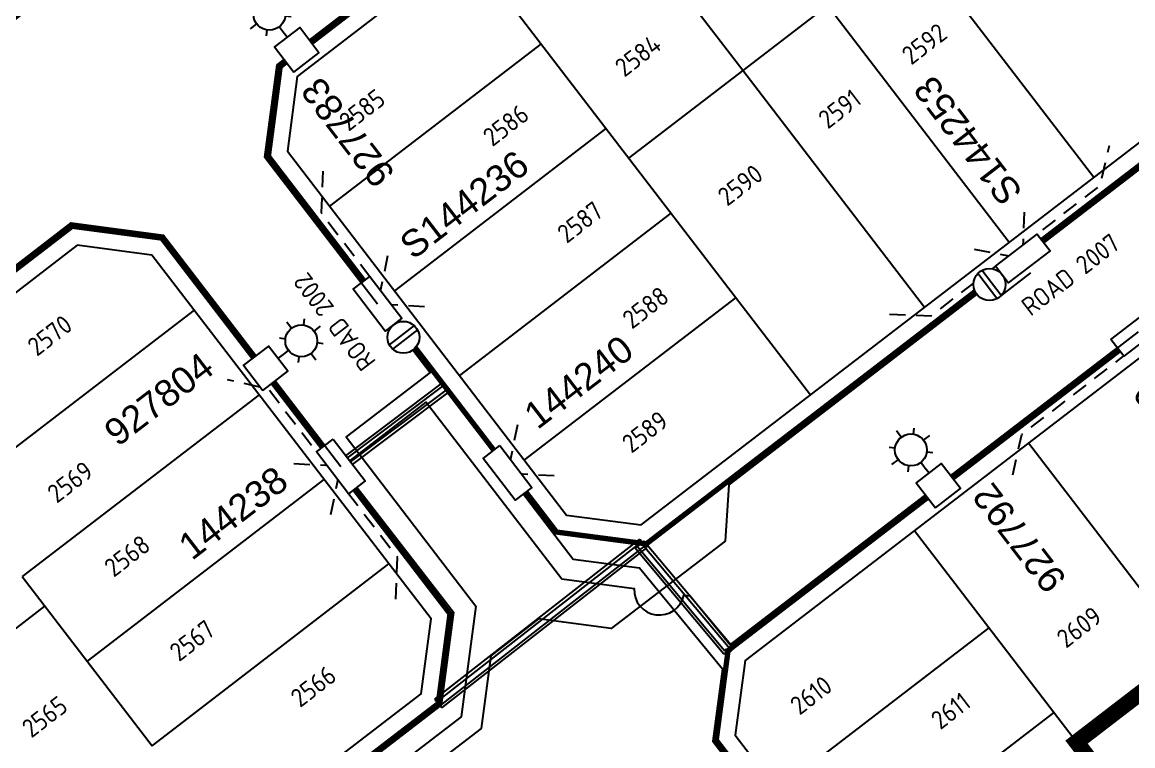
# Model space of a CAD drawing. Extents: x 296374 to 298792, y 6267790 to 6270844.
# Drawn here: x 298047.5 to 298151.6, y 6270001.8 to 6270069.7 of the extents above; entities that cross this region are included whole.
import ezdxf
from ezdxf.enums import TextEntityAlignment as Align

# ---------------------------------------------------------------- set-up
doc = ezdxf.new("R2010")
doc.units = 0
for name, pattern in [('Dash', [5, 3, -2]), ('DASHDOT', [7, 5, -2]), ('DASHED', [0.75, 0.5, -0.25]), ('IE Trench LV', [6.5, 5, -1.5]), ('Trench-Service', [1.5, 1, -0.5])]:
    doc.linetypes.add(name, pattern=pattern)
doc.layers.get('0').update_dxf_attribs({"color": 6})
for name, color, linetype in [('_User_Boundary_Stage25', 252, 'DASHDOT'), ('_User_xref', 6, 'Continuous'), ('Duct_SP_NEW', 2, 'Continuous'), ('Equip_LV_NEW', 2, 'Continuous'), ('Equip_SP_SL_NEW', 2, 'Continuous'), ('Mains_LV_NEW_T84', 2, 'Continuous'), ('Mains_SL_NEW_R6', 2, 'Continuous'), ('Notes', 7, 'Continuous'), ('Services_SP_NEW_UG', 7, 'Trench-Service'), ('SupportsUG_SP_LV_NEW', 2, 'Continuous'), ('SupportsUG_SP_LV_SL_NEW', 2, 'Continuous'), ('Trench_SP_NEW', 2, 'IE Trench LV'), ('UG_Details_SP_MISC', 7, 'Continuous'), ('X-Masterplan_LotLayout_P2$0$D-LO-Stage 24', 251, 'Continuous'), ('X-Masterplan_LotLayout_P2$0$D-LO-Stage 25', 251, 'Continuous'), ('X-Masterplan_LotLayout_P2$0$D-RD-Stage25_BDY', 251, 'Continuous'), ('XR-600340-P4-CI-DESIGN (06032016)$0$GN-ANNO-LOT-No.', 251, 'Continuous')]:
    doc.layers.add(name, color=color, linetype=linetype)
doc.styles.add('CDD_AN-ISOCP', font='isocp.shx')
doc.styles.add('POLE_LABEL', font='arial.ttf')
doc.styles.add('SL_LABEL', font='arial.ttf')
doc.styles.get("Standard").update_dxf_attribs({"font": 'arial.ttf'})
doc.styles.add('XR-600340-P4-CI-DESIGN (06032016)$0$CDD_AN-ISOCP', font='isocp.shx')
doc.linetypes.add('Cable 4', pattern='A,5.25,-0.1,["o",Standard,S=2,R=0,X=1.2,Y=-0.7],-4', length=9.35)
doc.linetypes.add('Cable New UG', pattern='A,7,-0.25,["x",Standard,S=2,R=0,X=0.2,Y=-0.8],-2.1', length=9.35)

# ---------------------------------------------------------------- blocks, each defined once
blk = doc.blocks.new('XR-600340-P4-CI-DESIGN (06032016)')
at = {"layer": 'Defpoints', "flags": 128}
blk.add_lwpolyline([(298138.91, 6270043.74), (298142.08, 6270046.18)], dxfattribs=at)
at = {"layer": 'XR-600340-P4-CI-DESIGN (06032016)$0$GN-ANNO-LOT-No.', "linetype": 'ByBlock', "char_height": 1.75, "attachment_point": 5, "rotation": 37.4542, "style": 'XR-600340-P4-CI-DESIGN (06032016)$0$CDD_AN-ISOCP'}
for s, insert in [('2592', (298132.08, 6270067.64)), ('2584', (298105.23, 6270066.54)), ('2585', (298079.35, 6270061.45)), ('2591', (298124.14, 6270061.55)), ('2586', (298092.83, 6270060.01)), ('2590', (298114.82, 6270054.4)), ('2587', (298099.79, 6270050.93)), ('2588', (298105.94, 6270042.92)), ('2570', (298050.06, 6270040.31)), ('2589', (298105.88, 6270031.27)), ('2569', (298051.97, 6270026.57)), ('2568', (298057.32, 6270019.64)), ('2609', (298146.6, 6270012.96)), ('2567', (298063.41, 6270011.7)), ('2566', (298074.78, 6270007.41)), ('2610', (298121.46, 6270006.57)), ('2611', (298134.55, 6270005.12)), ('2565', (298049.58, 6270004.56))]:
    blk.add_mtext(s, dxfattribs=dict(at, insert=insert))
blk = doc.blocks.new('X-Masterplan_LotLayout_P2')
at = {"layer": 'X-Masterplan_LotLayout_P2$0$D-LO-Stage 24'}
for p, q in [((298146.35, 6270002.18), (298206.46, 6270048.3)), ((298156.39, 6269989.09), (298146.35, 6270002.18))]:
    blk.add_line(p, q, dxfattribs=at)
at = {"layer": 'X-Masterplan_LotLayout_P2$0$D-LO-Stage 25'}
for p, q in [((298115.06, 6270065.14), (298099.84, 6270084.98)), ((298121.39, 6270034.71), (298089.13, 6270076.76)), ((298147.97, 6270055.1), (298130.92, 6270077.32)), ((298122.99, 6270071.23), (298115.06, 6270065.14)), ((298140.03, 6270049.02), (298122.99, 6270071.23)), ((298096.13, 6270067.64), (298076.29, 6270052.42)), ((298115.06, 6270065.14), (298104.34, 6270056.93)), ((298132.1, 6270042.93), (298115.06, 6270065.14)), ((298102.21, 6270059.7), (298082.38, 6270044.49)), ((298108.3, 6270051.77), (298088.47, 6270036.55)), ((298094.55, 6270028.62), (298114.39, 6270043.84)), ((298063.6, 6270042.68), (298041.38, 6270025.64)), ((298069.69, 6270034.75), (298047.47, 6270017.7)), ((298141.84, 6270030.24), (298157.06, 6270010.4)), ((298075.77, 6270026.81), (298053.56, 6270009.77)), ((298138.13, 6270012.89), (298131.13, 6270022.02)), ((298059.65, 6270001.83), (298081.86, 6270018.88)), ((298047.47, 6270017.7), (298053.56, 6270009.77)), ((298039.68, 6270007.32), (298049.6, 6270014.92)), ((298138.13, 6270012.89), (298118.29, 6269997.68)), ((298146.35, 6270002.18), (298138.13, 6270012.89)), ((298053.56, 6270009.77), (298059.65, 6270001.83)), ((298144.22, 6270004.96), (298124.38, 6269989.74))]:
    blk.add_line(p, q, dxfattribs=at)
at = {"layer": 'X-Masterplan_LotLayout_P2$0$D-RD-Stage25_BDY'}
blk.add_lwpolyline([(298167.48, 6270136.88), (298073.26, 6270064.59), (298072.34, 6270057.58), (298098.51, 6270023.46), (298105.52, 6270022.54), (298199.75, 6270094.83), (298200.67, 6270101.84), (298174.49, 6270135.96)], close=True, dxfattribs=at)
blk.add_lwpolyline([(298223.53, 6270026.11), (298241.75, 6270040.09), (298242.67, 6270047.1), (298216.5, 6270081.21), (298209.49, 6270082.14), (298115.26, 6270009.84), (298114.34, 6270002.83), (298140.51, 6269968.72)], dxfattribs=at)
blk.add_lwpolyline([(297905.88, 6269893.18, 0.131203), (297973.54, 6269921.27), (298084.89, 6270006.71), (298085.82, 6270013.72), (298059.64, 6270047.84), (298052.63, 6270048.76), (298045.53, 6270043.31), (297974.81, 6269989.05, -0.17762), (297916.96, 6269970.97)], format="xyb", dxfattribs=at)
blk = doc.blocks.new('*U85')
for tag, height, flags, p in [('ASSET_NUM', 2.5, 8, (2, 4)), ('STREET_CODE', 0.2, 9, (1.5, 2)), ('OWNED_BY', 0.2, 9, (1.5, 1.8))]:
    blk.add_attdef(tag, text='', height=height, dxfattribs=dict(flags=flags)).set_placement(p, align=Align.MIDDLE_LEFT)
blk.add_wipeout([(-2.47, 0.99), (2.47, 0.99), (2.47, -0.99), (-2.47, -0.99)])
at = {"lineweight": -3}
blk.add_lwpolyline([(-2.47, 0.99), (2.47, 0.99), (2.47, -0.99), (-2.47, -0.99)], close=True, dxfattribs=at)
for tag, flags, p in [('OPERATED_BY', 9, (1.5, 1.6)), ('STATE', 9, (1.5, 1.2)), ('SUPPORT_TYPE', 9, (1.5, 1)), ('MAINTAINED_BY', 9, (1.5, 1.4)), ('SUBURB', 9, (1.5, 0.2)), ('STREETNAME', 9, (1.5, 0)), ('USAGE', 9, (1.5, 0.8)), ('LEGEND', 9, (1.5, 0.6)), ('PARENT', 9, (1.5, 0.4)), ('Z', 1, (1.5, -0.6)), ('LOCATION', 9, (1.5, -0.2)), ('NOTES', 9, (1.5, -0.4))]:
    blk.add_attdef(tag, text='', height=0.2, dxfattribs=dict(flags=flags)).set_placement(p, align=Align.MIDDLE_LEFT)
blk = doc.blocks.new('*U39')
for tag, flags, p in [('ACTUAL_STATUS', 9, (1.5, 0)), ('CONSTRUCTED_VOLTAGE', 9, (1.5, -0.2)), ('OPERATING_VOLTAGE', 9, (1.5, -0.6)), ('ORIENTATION', 9, (1.5, -0.8)), ('STATE', 9, (1.5, -1)), ('NO_PHASES', 9, (1.5, -0.4)), ('SWITCH_TYPE', 9, (1.5, -1.2)), ('OWNED_BY', 9, (1.5, -1.8)), ('OPERATED_BY', 9, (1.5, -2)), ('USAGE', 9, (1.5, -1.4)), ('NOTES', 9, (1.5, -1.6)), ('TYPE', 9, (1.5, -2.6)), ('Z', 1, (1.5, -2.8)), ('MAINTAINED_BY', 9, (1.5, -2.2)), ('NUMBER_OF_PHASES', 9, (1.5, -2.4))]:
    blk.add_attdef(tag, text='', height=0.2, dxfattribs=dict(flags=flags)).set_placement(p, align=Align.MIDDLE_LEFT)
blk.add_wipeout([(1.06, 4.26), (1.18, 4.4), (1.29, 4.55), (1.37, 4.72), (1.44, 4.9), (1.48, 5.08), (1.49, 5.27), (1.49, 5.46), (1.46, 5.64), (1.4, 5.82), (1.33, 5.99), (1.23, 6.15), (1.12, 6.3), (0.99, 6.43), (0.84, 6.55), (0.68, 6.64), (0.5, 6.72), (0.32, 6.77), (0.14, 6.8), (-0.05, 6.81), (-0.24, 6.79), (-0.42, 6.75), (-0.6, 6.68), (-0.76, 6.6), (-0.92, 6.49), (-1.06, 6.37), (-1.18, 6.23), (-1.29, 6.07), (-1.37, 5.9), (-1.44, 5.73), (-1.48, 5.54), (-1.49, 5.36), (-1.49, 5.17), (-1.46, 4.98), (-1.4, 4.8), (-1.33, 4.63), (-1.23, 4.47), (-1.12, 4.32), (-0.99, 4.19), (-0.84, 4.07), (-0.68, 3.98), (-0.5, 3.91), (-0.32, 3.85), (-0.14, 3.82), (0.05, 3.82), (0.24, 3.84), (0.42, 3.88), (0.6, 3.94), (0.76, 4.03), (0.92, 4.13)])
for p, q in [((-0.25, 6.79), (-0.25, 3.83)), ((0.25, 6.79), (0.25, 3.83))]:
    blk.add_line(p, q)
blk.add_circle((0, 5.31), 1.5)
blk = doc.blocks.new('*U40')
for tag, flags, p in [('ACTUAL_STATUS', 9, (1.5, 0)), ('CONSTRUCTED_VOLTAGE', 9, (1.5, -0.2)), ('OPERATING_VOLTAGE', 9, (1.5, -0.6)), ('ORIENTATION', 9, (1.5, -0.8)), ('STATE', 9, (1.5, -1)), ('NO_PHASES', 9, (1.5, -0.4)), ('SWITCH_TYPE', 9, (1.5, -1.2)), ('OWNED_BY', 9, (1.5, -1.8)), ('OPERATED_BY', 9, (1.5, -2)), ('USAGE', 9, (1.5, -1.4)), ('NOTES', 9, (1.5, -1.6)), ('TYPE', 9, (1.5, -2.6)), ('Z', 1, (1.5, -2.8)), ('MAINTAINED_BY', 9, (1.5, -2.2)), ('NUMBER_OF_PHASES', 9, (1.5, -2.4))]:
    blk.add_attdef(tag, text='', height=0.2, dxfattribs=dict(flags=flags)).set_placement(p, align=Align.MIDDLE_LEFT)
blk.add_wipeout([(-2.18, 3.53), (-2.32, 3.65), (-2.47, 3.76), (-2.64, 3.84), (-2.82, 3.9), (-3, 3.95), (-3.19, 3.96), (-3.38, 3.96), (-3.56, 3.93), (-3.74, 3.87), (-3.91, 3.8), (-4.08, 3.7), (-4.22, 3.59), (-4.36, 3.46), (-4.47, 3.31), (-4.57, 3.15), (-4.64, 2.97), (-4.69, 2.79), (-4.72, 2.61), (-4.73, 2.42), (-4.71, 2.23), (-4.67, 2.05), (-4.6, 1.87), (-4.52, 1.71), (-4.41, 1.55), (-4.29, 1.41), (-4.15, 1.29), (-3.99, 1.18), (-3.82, 1.1), (-3.65, 1.03), (-3.46, 0.99), (-3.28, 0.98), (-3.09, 0.98), (-2.9, 1.01), (-2.72, 1.06), (-2.55, 1.14), (-2.39, 1.24), (-2.24, 1.35), (-2.11, 1.48), (-2, 1.63), (-1.9, 1.79), (-1.83, 1.97), (-1.77, 2.15), (-1.75, 2.33), (-1.74, 2.52), (-1.76, 2.71), (-1.8, 2.89), (-1.86, 3.07), (-1.95, 3.23), (-2.05, 3.39)])
for p, q in [((-4.71, 2.72), (-1.75, 2.72)), ((-4.71, 2.22), (-1.75, 2.22))]:
    blk.add_line(p, q)
blk.add_circle((-3.23, 2.47), 1.5)
blk = doc.blocks.new('SL_LANTERN_NEW')
blk.add_line((0, 0), (0, 0))
for tag, p, flags in [('Z', (0, 0), 1), ('OPERATED_BY', (0, -9.61), 9)]:
    blk.add_attdef(tag, p, '', height=0.2, dxfattribs=dict(flags=flags))
at = {"style": 'SL_LABEL', "flags": 9}
blk.add_attdef('STREET_CODE', text='', height=0.2, dxfattribs=at).set_placement((0, -0.2), align=Align.MIDDLE_LEFT)
for tag, height, flags, p in [('CONSTRUCTED_VOLTAGE', 0.2, 9, (0, -0.4)), ('CONTROL_TYPE', 0.2, 9, (0, -0.6)), ('LANTERN_PURPOSE', 0.2, 9, (0, -0.8)), ('LANTERN_TYPE', 0.2, 9, (0, -1)), ('OPERATING_VOLTAGE', 0.2, 9, (0, -1.4)), ('ORIENTATION', 0.2, 9, (0, -1.6)), ('OWNED_BY', 0.2, 9, (0, -1.8)), ('STATE', 0.2, 9, (0, -2)), ('NO_PHASES', 0.2, 9, (0, -1.2)), ('LNUMBER', 2.5, 8, (1.2, -2.8)), ('CEXIST', 0.2, 9, (0, -2.4)), ('CNEW', 0.2, 9, (0, -2.6)), ('CNUMBER', 0.2, 9, (0, -2.8)), ('CREMOVE', 0.2, 9, (0, -3)), ('CREPLACE', 0.2, 9, (0, -3.2)), ('USAGE', 0.2, 9, (0, -2.2)), ('LKINGHEIGHT', 0.2, 9, (0, -3.4)), ('LBRACKET', 0.2, 9, (0, -3.6)), ('LBRACKETVOCAB', 0.2, 9, (0, -3.8)), ('LCATEGORY', 0.2, 9, (0, -4)), ('LCHARGE1', 0.2, 9, (0, -4.2)), ('LCHARGE1PERCENT', 0.2, 9, (0, -4.4)), ('LCHARGE2', 0.2, 9, (0, -4.6)), ('LCHARGE2PERCENT', 0.2, 9, (0, -4.8)), ('LCHARGE3', 0.2, 9, (0, -5)), ('LCHARGE3PERCENT', 0.2, 9, (0, -5.2)), ('LEXIST', 0.2, 9, (0, -5.4)), ('LLAMP', 0.2, 9, (0, -5.6)), ('LLAMPVOCAB', 0.2, 9, (0, -5.8)), ('LMAST', 0.2, 9, (0, -6)), ('LMASTVOCAB', 0.2, 9, (0, -6.2)), ('LNEW', 0.2, 9, (0, -6.4)), ('LANTNUMBER', 0.2, 9, (0, -6.6)), ('LOUTREACH', 0.2, 9, (0, -7)), ('LOUTREACHVOCAB', 0.2, 9, (0, -7.2)), ('LRATECODE', 0.2, 9, (0, -7.4)), ('LREMOVE', 0.2, 9, (0, -7.6)), ('LREPLACE', 0.2, 9, (0, -7.8)), ('LTYPE', 0.2, 9, (0, -8)), ('LTYPEVOCAB', 0.2, 9, (0, -8.2)), ('LEGEND', 0.2, 9, (0, -8.4)), ('SUBURB', 0.2, 9, (0, -8.6)), ('STREETNAME', 0.2, 9, (0, -8.8)), ('LOCATION', 0.2, 9, (0, -9)), ('NOTES', 0.2, 9, (0, -9.2)), ('MAINTAINED_BY', 0.2, 9, (0, -9.86))]:
    blk.add_attdef(tag, text='', height=height, dxfattribs=dict(flags=flags)).set_placement(p, align=Align.MIDDLE_LEFT)
blk.add_wipeout([(0, 6.47), (1.46, 5.68), (2.25, 4.22), (1.46, 2.76), (0, 1.86), (-1.46, 2.76), (-2.25, 4.22), (-1.46, 5.68)])
for p, q in [((0, 5.72), (0, 6.47)), ((-1.46, 5.68), (-1.06, 5.28)), ((1.46, 5.68), (1.06, 5.28)), ((-2.25, 4.22), (-1.5, 4.22)), ((1.5, 4.22), (2.25, 4.22)), ((-1.46, 2.76), (-1.06, 3.16)), ((1.46, 2.76), (1.06, 3.16)), ((0, 0), (0, 2.72))]:
    blk.add_line(p, q)
blk.add_circle((0, 4.22), 1.5)
blk.add_attdef('ASSET_NUM', text='', height=2.5, dxfattribs=at).set_placement((2, 2), align=Align.MIDDLE_LEFT)
blk = doc.blocks.new('COLUMN_NEW')
for tag, height, flags, p in [('ASSET_NUM', 2.5, 8, (2, 2)), ('Z', 0.2, 1, (1.5, -2.8)), ('LOCATION', 0.2, 9, (1.5, -2.2)), ('NOTES', 0.2, 9, (1.5, -2.4)), ('LABEL_ALIGNMENT', 0.2, 9, (1.5, -2.6))]:
    blk.add_attdef(tag, text='', height=height, dxfattribs=dict(flags=flags)).set_placement(p, align=Align.MIDDLE_LEFT)
blk.add_wipeout([(-1.485, -1.485), (1.485, -1.485), (1.485, 1.485), (-1.485, 1.485)])
at = {"lineweight": -3}
blk.add_lwpolyline([(-1.485, -1.485), (1.485, -1.485), (1.485, 1.485), (-1.485, 1.485)], close=True, dxfattribs=at)
at = {"style": 'POLE_LABEL', "flags": 9}
blk.add_attdef('STRUCTURE_PLANT_NUMBER', text='', height=0.2, dxfattribs=at).set_placement((1.5, 0.242), align=Align.MIDDLE_LEFT)
at = {"flags": 9}
for tag, p in [('STREET_CODE', (1.5, 0)), ('OWNED_BY', (1.5, -0.4)), ('OPERATED_BY', (1.5, -0.6)), ('STATE', (1.5, -1)), ('COLUMN_TYPE', (1.5, -0.2)), ('MAINTAINED_BY', (1.5, -0.8)), ('SUBURB', (1.5, -1.8)), ('STREETNAME', (1.5, -2)), ('USAGE', (1.5, -1.2)), ('LEGEND', (1.5, -1.4)), ('PARENT', (1.5, -1.6))]:
    blk.add_attdef(tag, text='', height=0.2, dxfattribs=at).set_placement(p, align=Align.MIDDLE_LEFT)

msp = doc.modelspace()

# ---------------------------------------------------------------- linework, layer by layer
at = {"layer": '_User_Boundary_Stage25', "linetype": 'DASHED', "lineweight": -3, "ltscale": 10, "const_width": 1.5, "flags": 128}
msp.add_lwpolyline([(297948.86, 6270032.68), (297942.89, 6269990.2, -0.083685), (297919.19, 6269986.9), (297914.89, 6269992.16), (297914.95, 6269992.58), (297899.11, 6269994.8), (297897.98, 6269986.77), (297845.65, 6269994.12), (297834.52, 6269916, 0.033879), (297832.69, 6269890.5), (297837.81, 6269886.03), (297839.47, 6269870.11), (297838.73, 6269870.04), (297834.37, 6269864.66), (297861.2, 6269606.41), (297889.05, 6269609.32), (297864.2, 6269847.55), (297906.07, 6269851.92, 0.131604), (297994.51, 6269885.77), (298008.97, 6269866.91), (298031.19, 6269883.96), (298030.63, 6269884.69), (298043.46, 6269894.25), (298037.07, 6269902.58), (298059.94, 6269920.13), (298052.33, 6269930.05), (298091.6, 6269960.18), (298101.65, 6269947.09), (298123.86, 6269964.13), (298127.82, 6269958.98), (298140.51, 6269968.72), (298136.56, 6269973.87), (298156.39, 6269989.09), (298146.35, 6270002.18), (298206.46, 6270048.3), (298223.5, 6270026.09), (298241.75, 6270040.09), (298242.67, 6270047.1), (298256.16, 6270057.45), (298230.6, 6270090.76), (298231.53, 6270097.79), (298221.31, 6270111.12), (298219.54, 6270109.77), (298212.53, 6270110.69), (298170.41, 6270165.59), (298158.67, 6270156.58), (298157.74, 6270149.57), (298139.5, 6270135.58), (298122.44, 6270157.78), (298062.36, 6270111.68), (298069.66, 6270102.19), (298079.42, 6270089.48), (298063.52, 6270077.28), (298056.51, 6270078.2), (298043.81, 6270068.46), (298042.89, 6270061.45), (298024.64, 6270047.45), (298007.6, 6270069.67), (297957.76, 6270031.43), (297948.86, 6270032.68)], format="xyb", dxfattribs=at)
at = {"layer": 'Duct_SP_NEW', "lineweight": -3}
for p, q in [((298086.87, 6270035.85), (298077.03, 6270028.46)), ((298087.49, 6270035.02), (298077.66, 6270027.63)), ((298086.87, 6270035.85), (298087.18, 6270035.44)), ((298087.49, 6270035.02), (298087.18, 6270035.44)), ((298077.03, 6270028.46), (298077.34, 6270028.05)), ((298077.66, 6270027.63), (298077.34, 6270028.05)), ((298086.17, 6270006.2), (298105.41, 6270021.21)), ((298086.81, 6270005.38), (298106.05, 6270020.39)), ((298104.97, 6270020.35), (298105.37, 6270020.68)), ((298113.27, 6270010.43), (298104.97, 6270020.35)), ((298105.77, 6270021.01), (298105.37, 6270020.68)), ((298105.41, 6270021.21), (298105.73, 6270020.8)), ((298106.05, 6270020.39), (298105.73, 6270020.8)), ((298114.07, 6270011.1), (298105.77, 6270021.01)), ((298114.07, 6270011.1), (298113.67, 6270010.76)), ((298113.27, 6270010.43), (298113.67, 6270010.76)), ((298086.17, 6270006.2), (298086.49, 6270005.79)), ((298086.81, 6270005.38), (298086.49, 6270005.79))]:
    msp.add_line(p, q, dxfattribs=at)
at = {"layer": 'Mains_LV_NEW_T84', "linetype": 'Cable New UG', "flags": 128}
for points in [[(298080.79, 6270043.27), (298070.24, 6270057.02), (298071.38, 6270065.67), (298106.56, 6270092.65)], [(298172.27, 6270071.23), (298141.33, 6270047.49)], [(298033.17, 6270036.34), (298052.07, 6270050.85), (298060.72, 6270049.71), (298077.34, 6270028.05)], [(298080.81, 6270043.25), (298085.72, 6270036.84), (298077.84, 6270030.79), (298090.01, 6270014.93), (298088.64, 6270004.55), (298076.42, 6269995.16)], [(298077.35, 6270028.02), (298087.92, 6270014.37), (298086.77, 6270005.63), (298074.58, 6269996.27), (298074.08, 6269993.38), (298059.16, 6269981.93), (298057.95, 6269983.51)], [(298092.97, 6270027.4), (298099.15, 6270019.34), (298105.36, 6270018.52), (298113.14, 6270009.05), (298112.25, 6270002.27), (298122.8, 6269988.52)]]:
    msp.add_lwpolyline(points, dxfattribs=at)
at = {"layer": 'Mains_LV_NEW_T84', "linetype": 'Cable New UG', "ltscale": 0.8, "flags": 128}
msp.add_lwpolyline([(298141.33, 6270047.49), (298113.73, 6270026.31), (298113.41, 6270021.03), (298102.71, 6270012.82), (298095.9, 6270013.72), (298091.41, 6270010.27), (298090.52, 6270003.46), (298078.26, 6269994.06), (298077.76, 6269991.16), (298076.21, 6269989.97), (298078.03, 6269987.59), (298080.56, 6269982.19), (298080.25, 6269978.14)], dxfattribs=at)
msp.add_lwpolyline([(298077.47, 6270027.99), (298085.35, 6270034.04), (298098.07, 6270017.47), (298104.86, 6270016.57, 0.922618), (298109.52, 6270015.96), (298110.12, 6270015.88), (298113.88, 6270011.3), (298152.13, 6270040.65)], format="xyb", dxfattribs=at)
at = {"layer": 'Services_SP_NEW_UG', "linetype": 'Dash', "lineweight": -3, "ltscale": 0.5, "elevation": 0, "flags": 128}
for points in [[(298128.81, 6270042.29), (298132.71, 6270042.14), (298138.76, 6270046.78), (298141.31, 6270047.52), (298142.67, 6270049.81), (298148.56, 6270054.33), (298149.43, 6270058.12)], [(298075.66, 6270055.71), (298075.5, 6270051.81), (298080.08, 6270045.84), (298080.8, 6270043.27)], [(298136.74, 6270048.38), (298141.31, 6270047.52), (298141.48, 6270052.05)], [(298140.37, 6270027.22), (298141.23, 6270031.03), (298150.77, 6270038.35), (298152.13, 6270040.64), (298154.7, 6270041.36), (298164.24, 6270048.68), (298168.14, 6270048.52)], [(298081.74, 6270047.78), (298080.8, 6270043.27), (298085.4, 6270043.02)], [(298093.92, 6270031.91), (298092.98, 6270027.41), (298097.57, 6270027.15)], [(298076.41, 6270023.52), (298077.35, 6270028.02), (298072.76, 6270028.28)]]:
    msp.add_lwpolyline(points, dxfattribs=at)
at = {"layer": 'Services_SP_NEW_UG', "linetype": 'Dash', "lineweight": -3, "ltscale": 0.5, "flags": 128}
msp.add_lwpolyline([(298082.5, 6270015.59), (298082.66, 6270019.49), (298078.07, 6270025.46), (298077.35, 6270028.02), (298075.06, 6270029.38), (298070.54, 6270035.28), (298066.73, 6270036.13)], dxfattribs=at)
at = {"layer": 'Trench_SP_NEW', "linetype": 'IE Trench LV', "lineweight": -3, "const_width": 0.5, "flags": 128}
for points in [[(298156.48, 6270130.58), (298071.67, 6270065.51), (298070.56, 6270057.1), (298097.59, 6270021.87), (298106, 6270020.76), (298201.34, 6270093.91), (298202.45, 6270102.32), (298175.71, 6270137.16)], [(298233.98, 6270061.22), (298217.42, 6270082.81), (298209.01, 6270083.91), (298113.67, 6270010.76), (298112.56, 6270002.36), (298126.2, 6269984.57)], [(298069.2, 6269992.53), (298086.49, 6270005.79), (298087.59, 6270014.2), (298060.56, 6270049.43), (298052.16, 6270050.54), (298044.5, 6270044.66), (298027.16, 6270031.36)]]:
    msp.add_lwpolyline(points, dxfattribs=at)
at = {"layer": 'UG_Details_SP_MISC', "lineweight": -3}
for p, q in [((298077.2, 6270028.24), (298087.03, 6270035.63)), ((298077.49, 6270027.86), (298087.32, 6270035.25)), ((298087.03, 6270035.63), (298087.03, 6270035.63)), ((298087.03, 6270035.63), (298087.18, 6270035.44)), ((298087.03, 6270035.63), (298087.18, 6270035.44)), ((298087.32, 6270035.25), (298087.18, 6270035.44)), ((298087.32, 6270035.25), (298087.18, 6270035.44)), ((298087.32, 6270035.25), (298087.32, 6270035.25)), ((298077.2, 6270028.24), (298077.34, 6270028.05)), ((298077.49, 6270027.86), (298077.34, 6270028.05)), ((298105.58, 6270020.99), (298086.44, 6270006.06)), ((298105.88, 6270020.61), (298086.54, 6270005.53)), ((298105.19, 6270020.53), (298105.37, 6270020.68)), ((298105.19, 6270020.53), (298113.35, 6270010.77)), ((298105.56, 6270020.83), (298105.37, 6270020.68)), ((298105.56, 6270020.83), (298113.98, 6270010.76)), ((298105.58, 6270020.99), (298105.73, 6270020.8)), ((298105.88, 6270020.61), (298105.73, 6270020.8)), ((298113.35, 6270010.77), (298113.49, 6270010.92)), ((298113.35, 6270010.77), (298113.67, 6270010.76)), ((298113.49, 6270010.92), (298113.67, 6270010.76)), ((298113.98, 6270010.76), (298113.67, 6270010.76)), ((298113.85, 6270010.61), (298113.67, 6270010.76)), ((298113.98, 6270010.76), (298113.85, 6270010.61)), ((298086.42, 6270005.56), (298086.49, 6270005.79)), ((298086.44, 6270006.06), (298086.55, 6270006.02)), ((298086.44, 6270006.06), (298086.49, 6270005.79)), ((298086.55, 6270006.02), (298086.49, 6270005.79)), ((298086.54, 6270005.53), (298086.49, 6270005.79)), ((298086.54, 6270005.53), (298086.42, 6270005.56))]:
    msp.add_line(p, q, dxfattribs=at)

# ---------------------------------------------------------------- block references
at = {"layer": '_User_xref', "color": 6}
msp.add_blockref('X-Masterplan_LotLayout_P2', (0, 0), dxfattribs=at)
at = {"layer": '_User_xref', "color": 6, "lineweight": -3}
msp.add_blockref('XR-600340-P4-CI-DESIGN (06032016)', (0, 0), dxfattribs=at)

# ---------------------------------------------------------------- next in the draw order: block references
at = {"layer": 'Equip_LV_NEW', "lineweight": -3, "rotation": 217.3792185236733}
for name, p in [('*U39', (298134.96, 6270049.3)), ('*U40', (298079.15, 6270040.13, 0))]:
    msp.add_blockref(name, p, dxfattribs=at)
at = {"layer": 'Equip_SP_SL_NEW', "linetype": 'Cable New UG', "lineweight": -3, "rotation": 37.49722231839355}
for p in [(298073.22, 6270067.08, 0), (298133.39, 6270026.22, 0)]:
    msp.add_blockref('SL_LANTERN_NEW', p, dxfattribs=at)
at = {"layer": 'Equip_SP_SL_NEW', "linetype": 'Cable New UG', "lineweight": -3, "extrusion": (2.46546e-08, -9.36402e-08, 1), "rotation": 307.4972222996464}
msp.add_blockref('SL_LANTERN_NEW', (298070.3, 6270037.23, -0.58), dxfattribs=at)
at = {"layer": 'SupportsUG_SP_LV_NEW', "lineweight": -3, "extrusion": (1.9461e-09, -2.53646e-09, 1)}
ref = msp.add_blockref('*U85', (298152.13, 6270040.64, -0.02), dxfattribs=dict(at, rotation=37.49722231136188))
ref.add_attrib('ASSET_NUM', '144259', dxfattribs={"layer": '0', "height": 2.5, "rotation": 127.4972}).set_placement((298159.57, 6270026.33, -0.02), align=Align.MIDDLE_LEFT)
at = {"layer": 'SupportsUG_SP_LV_NEW', "lineweight": -3, "extrusion": (-2.53646e-09, -1.9461e-09, 1)}
ref = msp.add_blockref('*U85', (298077.35, 6270028.02, -0.01), dxfattribs=dict(at, rotation=307.4972222859158))
ref.add_attrib('ASSET_NUM', '144238', dxfattribs={"layer": '0', "height": 2.5, "rotation": 37.4972}).set_placement((298062.62, 6270020.13, -0.01), align=Align.MIDDLE_LEFT)

# ---------------------------------------------------------------- next in the draw order: linework, layer by layer
at = {"layer": 'Mains_SL_NEW_R6', "linetype": 'Cable 4', "elevation": 0, "flags": 128}
for points in [[(298152.13, 6270040.64), (298133.39, 6270026.22)], [(298070.3, 6270037.23), (298077.35, 6270028.02)]]:
    msp.add_lwpolyline(points, dxfattribs=at)

# ---------------------------------------------------------------- next in the draw order: block references
at = {"layer": 'SupportsUG_SP_LV_NEW', "lineweight": -3, "extrusion": (1.9461e-09, -2.53646e-09, 1)}
ref = msp.add_blockref('*U85', (298141.31, 6270047.52, -0.02), dxfattribs=dict(at, rotation=37.49722231136188))
ref.add_attrib('ASSET_NUM', 'S144253', dxfattribs={"layer": '0', "height": 2.5, "rotation": 127.4972}).set_placement((298140.41, 6270053, -0.02), align=Align.MIDDLE_LEFT)
at = {"layer": 'SupportsUG_SP_LV_NEW', "lineweight": -3, "extrusion": (-2.53646e-09, -1.9461e-09, 1)}
ref = msp.add_blockref('*U85', (298080.8, 6270043.27, -0.01), dxfattribs=dict(at, rotation=307.4972222859158))
ref.add_attrib('ASSET_NUM', 'S144236', dxfattribs={"layer": '0', "height": 2.5, "rotation": 37.4972}).set_placement((298083.37, 6270048.32, -0.01), align=Align.MIDDLE_LEFT)

# ---------------------------------------------------------------- next in the draw order: linework, layer by layer
at = {"layer": 'Mains_SL_NEW_R6', "linetype": 'Cable 4', "flags": 128}
msp.add_lwpolyline([(298073.22, 6270067.08), (298071.38, 6270065.67), (298070.24, 6270057.02), (298080.79, 6270043.27)], dxfattribs=at)

# ---------------------------------------------------------------- next in the draw order: block references
at = {"layer": 'SupportsUG_SP_LV_NEW', "lineweight": -3, "extrusion": (-2.53646e-09, -1.9461e-09, 1)}
ref = msp.add_blockref('*U85', (298092.98, 6270027.41, -0.01), dxfattribs=dict(at, rotation=307.4972222859158))
ref.add_attrib('ASSET_NUM', '144240', dxfattribs={"layer": '0', "height": 2.5, "rotation": 37.4972}).set_placement((298095.03, 6270032.4, -0.01), align=Align.MIDDLE_LEFT)
at = {"layer": 'SupportsUG_SP_LV_SL_NEW', "lineweight": -3, "extrusion": (3.33327e-08, 1.80621e-08, 1)}
ref = msp.add_blockref('COLUMN_NEW', (298070.3, 6270037.23, 0.12), dxfattribs=dict(at, rotation=37.49722232564122))
ref.add_attrib('ASSET_NUM', '927804', dxfattribs={"layer": '0', "extrusion": (2.54271e-08, 1.53662e-08, 1), "height": 2.5, "rotation": 37.4972}).set_placement((298055.66, 6270030.79, 0.1), align=Align.MIDDLE_LEFT)
ref = msp.add_blockref('COLUMN_NEW', (298133.39, 6270026.22, 0.12), dxfattribs=dict(at, rotation=37.49722232564122))
ref.add_attrib('ASSET_NUM', '927792', dxfattribs={"layer": '0', "extrusion": (2.54271e-08, 1.53662e-08, 1), "height": 2.5, "rotation": 127.4972}).set_placement((298144.53, 6270016.69, 0.1), align=Align.MIDDLE_LEFT)

# ---------------------------------------------------------------- next in the draw order: texts
at = {"layer": 'Notes', "insert": (298140.99, 6270043.43), "char_height": 1.75, "width": 11.13, "attachment_point": 1, "rotation": 37.4972, "style": 'CDD_AN-ISOCP', "bg_fill": 3, "box_fill_scale": 1.2, "bg_fill_color": 256, "bg_fill_transparency": 0}
msp.add_mtext('ROAD 2007', dxfattribs=at)
at = {"layer": 'Notes', "insert": (298079.33, 6270036.79), "char_height": 1.75, "width": 11.2986, "attachment_point": 1, "rotation": 127.4972, "style": 'CDD_AN-ISOCP'}
msp.add_mtext('ROAD 2002', dxfattribs=at)

# ---------------------------------------------------------------- next in the draw order: block references
at = {"layer": 'SupportsUG_SP_LV_SL_NEW', "lineweight": -3, "extrusion": (3.33327e-08, 1.80621e-08, 1)}
ref = msp.add_blockref('COLUMN_NEW', (298073.22, 6270067.08, 0.12), dxfattribs=dict(at, rotation=37.49722232564122))
ref.add_attrib('ASSET_NUM', '927783', dxfattribs={"layer": '0', "extrusion": (2.54271e-08, 1.53662e-08, 1), "height": 2.5, "rotation": 127.4972}).set_placement((298081.54, 6270054.71, 0.1), align=Align.MIDDLE_LEFT)

doc.saveas('drawing.dxf')
